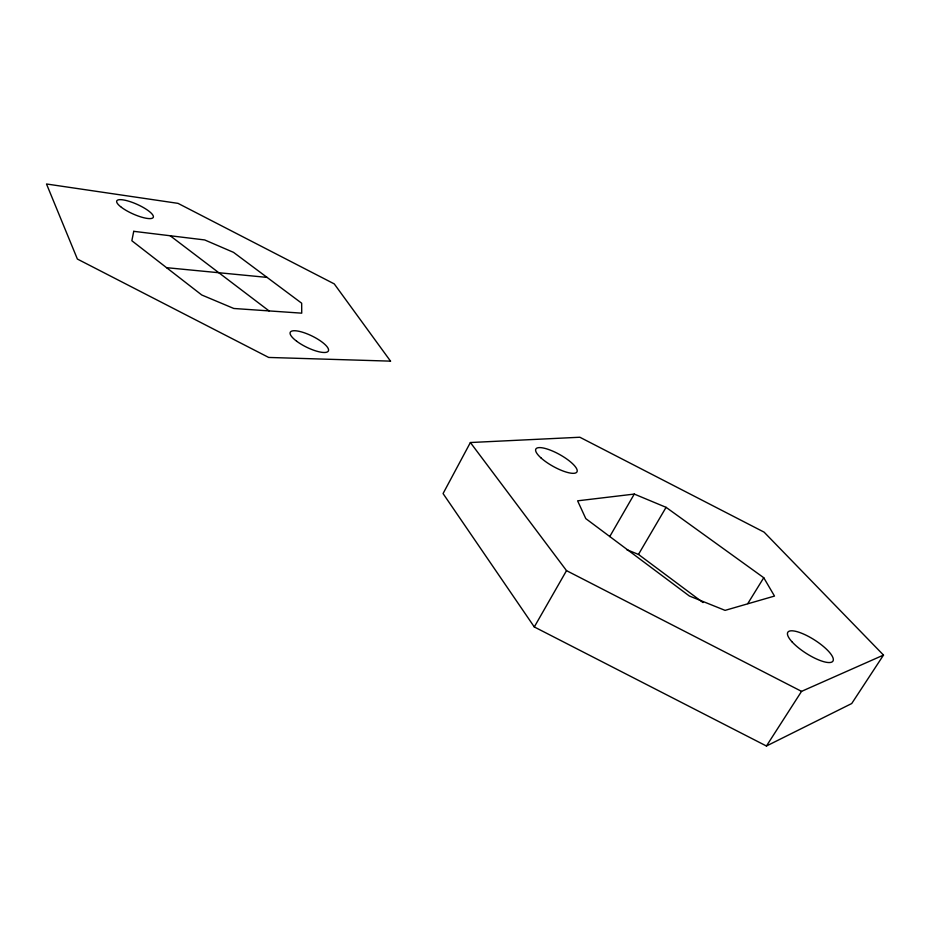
<?xml version="1.0" encoding="UTF-8"?>
<svg xmlns="http://www.w3.org/2000/svg" width="930" height="930" viewBox="0 0 930 930"><rect width="100%" height="100%" fill="white"/><g stroke="black" fill="none" stroke-linecap="round" stroke-linejoin="round"><path stroke-width="1.4" d="M470.382 442.529L443.064 493.563L534.297 626.948L766.436 746.011L851.717 703.533L883.5 655.08L764.1 532.146L579.855 437.24L470.382 442.529L566.521 570.636L801.555 691.362L883.5 655.08M534.297 626.948L566.521 570.636M609.743 536.587L634.283 494.074L666.078 507.338L763.751 577.728L774.492 596.072L725.086 610.371L689.374 596.014L585.795 518.615L577.611 500.828L634.283 494.074M626.611 549.607L638.468 554.42L666.078 507.338M747.79 603.582L763.751 577.728M766.436 746.011L801.555 691.362M166.563 267.677L267.073 277.396M638.468 554.42L702.987 602.547M170.178 235.755L269.061 310.911M133.734 231.326L131.851 240.742L201.764 294.996L233.814 308.481L301.727 313.166L301.669 303.203L233.511 252.356L204.681 239.94L133.734 231.326M390.53 361.142L268.689 357.446L77.376 259.04L46.5 183.989L178.002 203.356L334.254 283.894L390.53 361.142M121.446 207.344A20.007 5.208 24.2 0 0 152.543 218.085A20.007 5.208 24.2 0 0 131.118 201.973A20.007 5.208 24.2 0 0 121.446 207.344M296.589 341.171A21.227 6.219 26.1 0 0 328.209 351.238A21.227 6.219 26.1 0 0 303.192 332.428A21.227 6.219 26.1 0 0 296.589 341.171M541.202 458.106A23.517 6.754 29.1 0 0 576.333 472.591A23.517 6.754 29.1 0 0 551.734 450.701A23.517 6.754 29.1 0 0 541.202 458.106M792.255 642.084A26.784 7.882 32.6 0 0 831.664 662.125A26.784 7.882 32.6 0 0 807.263 635.806A26.784 7.882 32.6 0 0 792.255 642.084"/></g></svg>
